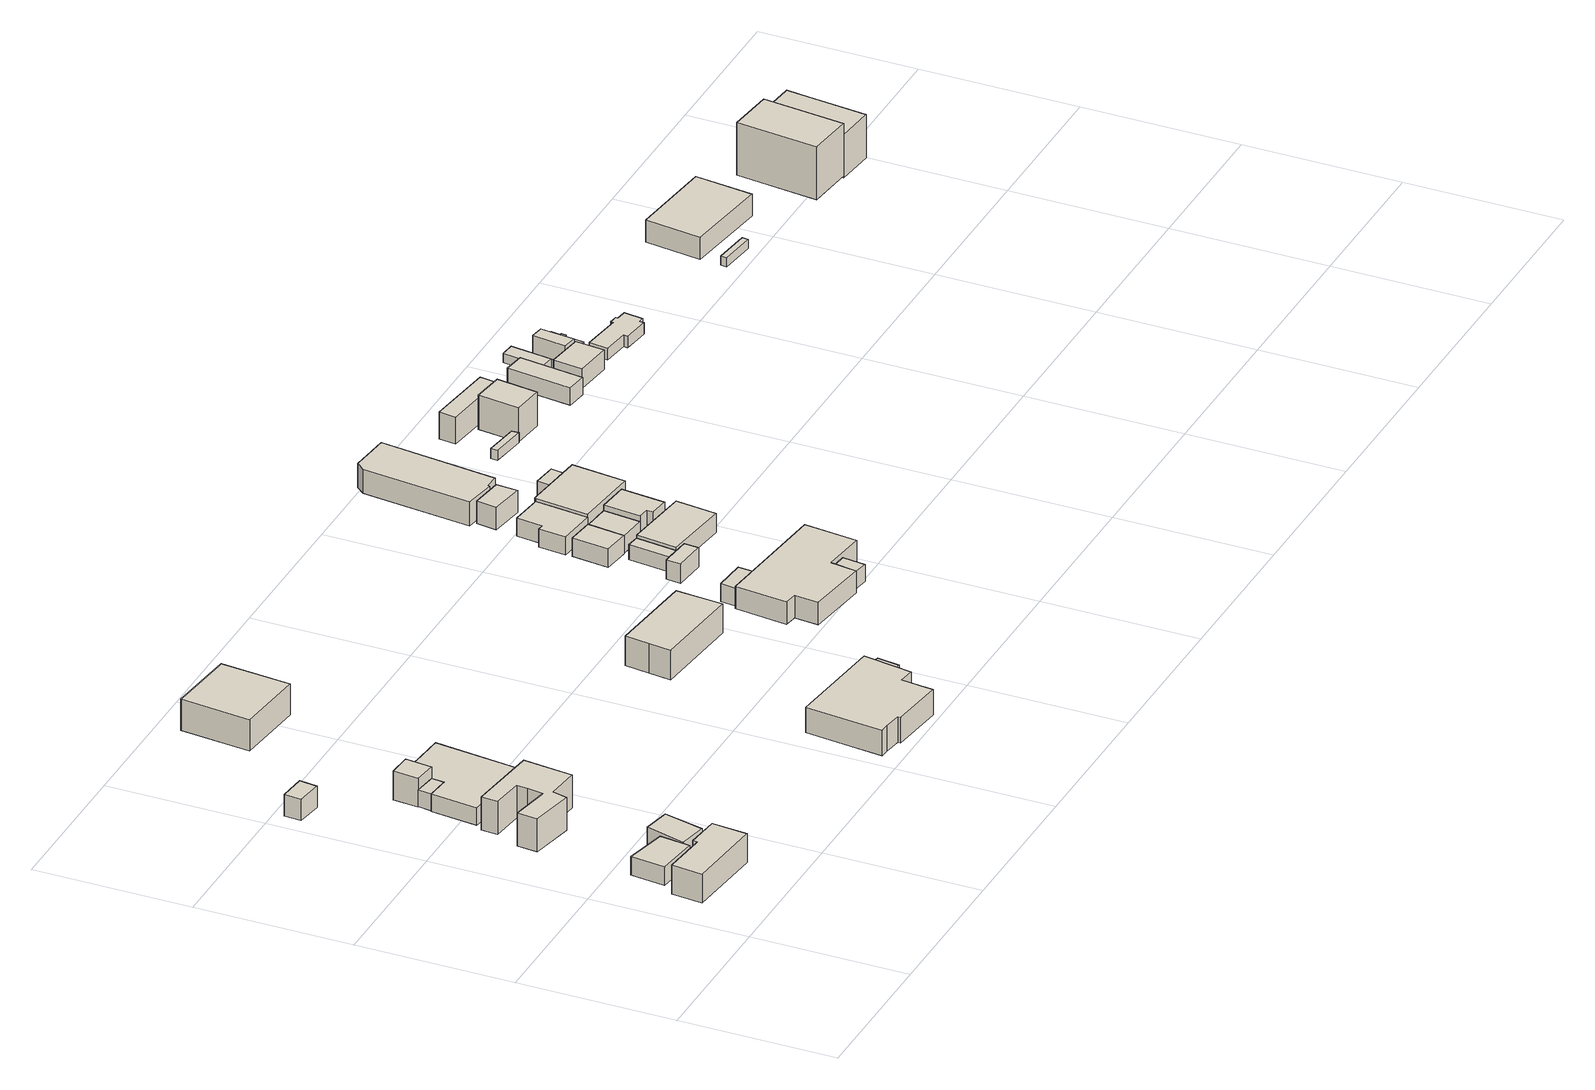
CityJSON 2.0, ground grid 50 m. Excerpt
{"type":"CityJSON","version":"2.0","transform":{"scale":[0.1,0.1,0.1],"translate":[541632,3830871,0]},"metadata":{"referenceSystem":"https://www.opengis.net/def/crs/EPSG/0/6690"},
"CityObjects":{
"building1":{"type":"Building","attributes":{"class":"3001","measuredHeight":6.1,"BuildingDetailAttribute.specifiedBuildingCoverageRate":0.6,"BuildingDetailAttribute.surveyYear":2017,"BuildingTsunamiRiskAttribute.description":"1","BuildingTsunamiRiskAttribute.rank":"1","BuildingTsunamiRiskAttribute.depth":0.01,"BuildingHighTideRiskAttribute.description":"1","BuildingHighTideRiskAttribute.rank":"2","BuildingHighTideRiskAttribute.depth":2.5,"BuildingIDAttribute.prefecture":"27","BuildingIDAttribute.city":"27125"},"geometry":[{"type":"Solid","lod":"1","boundaries":[[[[0,1,2,3]],[[2,4,5,3]],[[1,6,4,2]],[[0,7,6,1]],[[3,5,7,0]],[[4,6,7,5]]]]}]},
"building2":{"type":"Building","attributes":{"計測周辺長":73.69,"1/2500図郭":93,"区名":"住之江区","町丁目名称":"平林北２丁目","街区番号":8,"class":"3001","usage":"441","measuredHeight":9.5,"storeysAboveGround":2,"BuildingDetailAttribute.buildingRoofEdgeArea":268.93,"BuildingDetailAttribute.buildingStructureType":"610","BuildingDetailAttribute.buildingStructureOrgType":"2","BuildingDetailAttribute.detailedUsage":"1520","BuildingDetailAttribute.specifiedBuildingCoverageRate":0.6,"BuildingDetailAttribute.surveyYear":2017,"BuildingTsunamiRiskAttribute.description":"1","BuildingTsunamiRiskAttribute.rank":"1","BuildingTsunamiRiskAttribute.depth":0.02,"BuildingHighTideRiskAttribute.description":"1","BuildingHighTideRiskAttribute.rank":"3","BuildingHighTideRiskAttribute.depth":3.09,"BuildingIDAttribute.prefecture":"27","BuildingIDAttribute.city":"27125"},"geometry":[{"type":"Solid","lod":"1","boundaries":[[[[8,9,10,11,12,13]],[[12,14,15,13]],[[11,16,14,12]],[[10,17,16,11]],[[9,18,17,10]],[[8,19,18,9]],[[13,15,19,8]],[[14,16,17,18,19,15]]]]}]},
"building3":{"type":"Building","attributes":{"計測周辺長":44.28,"1/2500図郭":93,"区名":"住之江区","町丁目名称":"平林北２丁目","街区番号":8,"class":"3001","usage":"441","measuredHeight":8.4,"storeysAboveGround":2,"BuildingDetailAttribute.buildingRoofEdgeArea":118.38,"BuildingDetailAttribute.buildingStructureType":"610","BuildingDetailAttribute.buildingStructureOrgType":"2","BuildingDetailAttribute.detailedUsage":"1520","BuildingDetailAttribute.specifiedBuildingCoverageRate":0.6,"BuildingDetailAttribute.surveyYear":2017,"BuildingHighTideRiskAttribute.description":"1","BuildingHighTideRiskAttribute.rank":"2","BuildingHighTideRiskAttribute.depth":2.88,"BuildingIDAttribute.prefecture":"27","BuildingIDAttribute.city":"27125"},"geometry":[{"type":"Solid","lod":"1","boundaries":[[[[20,21,22,23]],[[22,24,25,23]],[[21,26,24,22]],[[20,27,26,21]],[[23,25,27,20]],[[24,26,27,25]]]]}]},
"building4":{"type":"Building","attributes":{"計測周辺長":28.72,"1/2500図郭":84,"区名":"住之江区","町丁目名称":"平林北２丁目","街区番号":9,"class":"3001","usage":"401","measuredHeight":7,"storeysAboveGround":2,"BuildingDetailAttribute.buildingRoofEdgeArea":49.22,"BuildingDetailAttribute.buildingStructureType":"603","BuildingDetailAttribute.buildingStructureOrgType":"3","BuildingDetailAttribute.detailedUsage":"1310","BuildingDetailAttribute.specifiedBuildingCoverageRate":0.6,"BuildingDetailAttribute.surveyYear":2017,"BuildingTsunamiRiskAttribute.description":"1","BuildingTsunamiRiskAttribute.rank":"1","BuildingTsunamiRiskAttribute.depth":0.08,"BuildingHighTideRiskAttribute.description":"1","BuildingHighTideRiskAttribute.rank":"2","BuildingHighTideRiskAttribute.depth":2.63,"BuildingIDAttribute.prefecture":"27","BuildingIDAttribute.city":"27125"},"geometry":[{"type":"Solid","lod":"1","boundaries":[[[[28,29,30,31]],[[30,32,33,31]],[[29,34,32,30]],[[28,35,34,29]],[[31,33,35,28]],[[32,34,35,33]]]]}]},
"building5":{"type":"Building","attributes":{"計測周辺長":78.93,"1/2500図郭":84,"区名":"住之江区","町丁目名称":"平林北２丁目","街区番号":8,"class":"3001","usage":"431","measuredHeight":11,"storeysAboveGround":1,"BuildingDetailAttribute.buildingRoofEdgeArea":257.55,"BuildingDetailAttribute.buildingStructureType":"610","BuildingDetailAttribute.buildingStructureOrgType":"2","BuildingDetailAttribute.detailedUsage":"1720","BuildingDetailAttribute.specifiedBuildingCoverageRate":0.6,"BuildingDetailAttribute.surveyYear":2017,"BuildingHighTideRiskAttribute.description":"1","BuildingHighTideRiskAttribute.rank":"2","BuildingHighTideRiskAttribute.depth":2.52,"BuildingIDAttribute.prefecture":"27","BuildingIDAttribute.city":"27125"},"geometry":[{"type":"Solid","lod":"1","boundaries":[[[[36,37,38,39,40,41,42,43,44,45,46,47]],[[46,48,49,47]],[[45,50,48,46]],[[44,51,50,45]],[[43,52,51,44]],[[42,53,52,43]],[[41,54,53,42]],[[40,55,54,41]],[[39,56,55,40]],[[38,57,56,39]],[[37,58,57,38]],[[36,59,58,37]],[[47,49,59,36]],[[48,50,51,52,53,54,55,56,57,58,59,49]]]]}]},
"building6":{"type":"Building","attributes":{"計測周辺長":105.15,"1/2500図郭":84,"区名":"住之江区","町丁目名称":"平林北２丁目","街区番号":8,"class":"3001","usage":"441","measuredHeight":5.6,"storeysAboveGround":1,"BuildingDetailAttribute.buildingRoofEdgeArea":623.11,"BuildingDetailAttribute.buildingStructureType":"610","BuildingDetailAttribute.buildingStructureOrgType":"2","BuildingDetailAttribute.detailedUsage":"1520","BuildingDetailAttribute.specifiedBuildingCoverageRate":0.6,"BuildingDetailAttribute.surveyYear":2017,"BuildingHighTideRiskAttribute.description":"1","BuildingHighTideRiskAttribute.rank":"2","BuildingHighTideRiskAttribute.depth":2.55,"BuildingIDAttribute.prefecture":"27","BuildingIDAttribute.city":"27125"},"geometry":[{"type":"Solid","lod":"1","boundaries":[[[[60,61,62,63]],[[62,64,65,63]],[[61,66,64,62]],[[60,67,66,61]],[[63,65,67,60]],[[64,66,67,65]]]]}]},
"building7":{"type":"Building","attributes":{"計測周辺長":31.43,"1/2500図郭":84,"区名":"住之江区","町丁目名称":"平林北２丁目","街区番号":8,"class":"3002","usage":"413","measuredHeight":9.5,"storeysAboveGround":3,"BuildingDetailAttribute.buildingRoofEdgeArea":61.5,"BuildingDetailAttribute.buildingStructureType":"603","BuildingDetailAttribute.buildingStructureOrgType":"3","BuildingDetailAttribute.detailedUsage":"1150","BuildingDetailAttribute.specifiedBuildingCoverageRate":0.6,"BuildingDetailAttribute.surveyYear":2017,"BuildingHighTideRiskAttribute.description":"1","BuildingHighTideRiskAttribute.rank":"2","BuildingHighTideRiskAttribute.depth":2.48,"BuildingIDAttribute.prefecture":"27","BuildingIDAttribute.city":"27125"},"geometry":[{"type":"Solid","lod":"1","boundaries":[[[[68,69,70,71]],[[70,72,73,71]],[[69,74,72,70]],[[68,75,74,69]],[[71,73,75,68]],[[72,74,75,73]]]]}]},
"building8":{"type":"Building","attributes":{"計測周辺長":105.15,"1/2500図郭":84,"区名":"住之江区","町丁目名称":"平林北２丁目","街区番号":8,"class":"3001","usage":"441","measuredHeight":5.8,"storeysAboveGround":1,"BuildingDetailAttribute.buildingRoofEdgeArea":623.11,"BuildingDetailAttribute.buildingStructureType":"610","BuildingDetailAttribute.buildingStructureOrgType":"2","BuildingDetailAttribute.detailedUsage":"1520","BuildingDetailAttribute.specifiedBuildingCoverageRate":0.6,"BuildingDetailAttribute.surveyYear":2017,"BuildingHighTideRiskAttribute.description":"1","BuildingHighTideRiskAttribute.rank":"2","BuildingHighTideRiskAttribute.depth":2.48,"BuildingIDAttribute.prefecture":"27","BuildingIDAttribute.city":"27125"},"geometry":[{"type":"Solid","lod":"1","boundaries":[[[[76,77,78,79,80,81,82]],[[81,83,84,82]],[[80,67,83,81]],[[79,66,67,80]],[[78,64,66,79]],[[77,85,64,78]],[[76,86,85,77]],[[82,84,86,76]],[[83,67,66,64,85,86,84]]]]}]},
"building9":{"type":"Building","attributes":{"計測周辺長":89.84,"1/2500図郭":84,"区名":"住之江区","町丁目名称":"平林北２丁目","街区番号":8,"class":"3001","usage":"431","measuredHeight":10.3,"storeysAboveGround":2,"BuildingDetailAttribute.buildingRoofEdgeArea":504.38,"BuildingDetailAttribute.buildingStructureType":"610","BuildingDetailAttribute.buildingStructureOrgType":"2","BuildingDetailAttribute.detailedUsage":"1720","BuildingDetailAttribute.specifiedBuildingCoverageRate":0.6,"BuildingDetailAttribute.surveyYear":2017,"BuildingTsunamiRiskAttribute.description":"1","BuildingTsunamiRiskAttribute.rank":"1","BuildingTsunamiRiskAttribute.depth":0.19,"BuildingHighTideRiskAttribute.description":"1","BuildingHighTideRiskAttribute.rank":"2","BuildingHighTideRiskAttribute.depth":2.66,"BuildingIDAttribute.prefecture":"27","BuildingIDAttribute.city":"27125"},"geometry":[{"type":"Solid","lod":"1","boundaries":[[[[87,88,89,90]],[[89,91,92,90]],[[88,93,91,89]],[[87,94,93,88]],[[90,92,94,87]],[[91,93,94,92]]]]}]},
"building10":{"type":"Building","attributes":{"計測周辺長":117.55,"1/2500図郭":94,"区名":"住之江区","町丁目名称":"平林北２丁目","街区番号":8,"class":"3001","usage":"441","measuredHeight":8.4,"storeysAboveGround":1,"BuildingDetailAttribute.buildingRoofEdgeArea":793.22,"BuildingDetailAttribute.buildingStructureType":"610","BuildingDetailAttribute.buildingStructureOrgType":"2","BuildingDetailAttribute.detailedUsage":"1520","BuildingDetailAttribute.specifiedBuildingCoverageRate":0.6,"BuildingDetailAttribute.surveyYear":2017,"BuildingTsunamiRiskAttribute.description":"1","BuildingTsunamiRiskAttribute.rank":"1","BuildingTsunamiRiskAttribute.depth":0.42,"BuildingHighTideRiskAttribute.description":"1","BuildingHighTideRiskAttribute.rank":"2","BuildingHighTideRiskAttribute.depth":2.33,"BuildingIDAttribute.prefecture":"27","BuildingIDAttribute.city":"27125"},"geometry":[{"type":"Solid","lod":"1","boundaries":[[[[95,96,97,98,99,100,101,102,103,104,105,106]],[[105,107,108,106]],[[104,109,107,105]],[[103,110,109,104]],[[102,111,110,103]],[[101,112,111,102]],[[100,113,112,101]],[[99,114,113,100]],[[98,115,114,99]],[[97,116,115,98]],[[96,117,116,97]],[[95,118,117,96]],[[106,108,118,95]],[[107,109,110,111,112,113,114,115,116,117,118,108]]]]}]},
"building11":{"type":"Building","attributes":{"計測周辺長":20.82,"1/2500図郭":94,"区名":"住之江区","町丁目名称":"平林北２丁目","街区番号":8,"class":"3003","usage":"441","measuredHeight":6.1,"storeysAboveGround":1,"BuildingDetailAttribute.buildingRoofEdgeArea":22.38,"BuildingDetailAttribute.buildingStructureType":"610","BuildingDetailAttribute.buildingStructureOrgType":"2","BuildingDetailAttribute.detailedUsage":"1520","BuildingDetailAttribute.specifiedBuildingCoverageRate":0.6,"BuildingDetailAttribute.surveyYear":2017,"BuildingHighTideRiskAttribute.description":"1","BuildingHighTideRiskAttribute.rank":"2","BuildingHighTideRiskAttribute.depth":2.47,"BuildingIDAttribute.prefecture":"27","BuildingIDAttribute.city":"27125"},"geometry":[{"type":"Solid","lod":"1","boundaries":[[[[119,120,121,122]],[[121,123,124,122]],[[120,125,123,121]],[[119,126,125,120]],[[122,124,126,119]],[[123,125,126,124]]]]}]},
"building12":{"type":"Building","attributes":{"計測周辺長":88.3,"1/2500図郭":94,"区名":"住之江区","町丁目名称":"平林北２丁目","街区番号":8,"class":"3001","usage":"441","measuredHeight":9.6,"storeysAboveGround":2,"BuildingDetailAttribute.buildingRoofEdgeArea":438.39,"BuildingDetailAttribute.buildingStructureType":"610","BuildingDetailAttribute.buildingStructureOrgType":"2","BuildingDetailAttribute.detailedUsage":"1510","BuildingDetailAttribute.specifiedBuildingCoverageRate":0.6,"BuildingDetailAttribute.surveyYear":2017,"BuildingHighTideRiskAttribute.description":"1","BuildingHighTideRiskAttribute.rank":"2","BuildingHighTideRiskAttribute.depth":2.48,"BuildingIDAttribute.prefecture":"27","BuildingIDAttribute.city":"27125"},"geometry":[{"type":"Solid","lod":"1","boundaries":[[[[127,128,129,130,131,132]],[[131,133,134,132]],[[130,135,133,131]],[[129,136,135,130]],[[128,137,136,129]],[[127,138,137,128]],[[132,134,138,127]],[[133,135,136,137,138,134]]]]}]},
"building13":{"type":"Building","attributes":{"class":"3001","measuredHeight":5.9,"BuildingDetailAttribute.specifiedBuildingCoverageRate":0.6,"BuildingDetailAttribute.surveyYear":2017,"BuildingHighTideRiskAttribute.description":"1","BuildingHighTideRiskAttribute.rank":"2","BuildingHighTideRiskAttribute.depth":2.56,"BuildingIDAttribute.prefecture":"27","BuildingIDAttribute.city":"27125"},"geometry":[{"type":"Solid","lod":"1","boundaries":[[[[139,140,141,142]],[[141,143,144,142]],[[140,145,143,141]],[[139,146,145,140]],[[142,144,146,139]],[[143,145,146,144]]]]}]},
"building14":{"type":"Building","attributes":{"計測周辺長":117.3,"1/2500図郭":94,"区名":"住之江区","町丁目名称":"平林北２丁目","街区番号":7,"class":"3001","usage":"441","measuredHeight":7.4,"storeysAboveGround":2,"BuildingDetailAttribute.buildingRoofEdgeArea":779.38,"BuildingDetailAttribute.buildingStructureType":"610","BuildingDetailAttribute.buildingStructureOrgType":"2","BuildingDetailAttribute.detailedUsage":"1520","BuildingDetailAttribute.specifiedBuildingCoverageRate":0.6,"BuildingDetailAttribute.surveyYear":2017,"BuildingTsunamiRiskAttribute.description":"1","BuildingTsunamiRiskAttribute.rank":"1","BuildingTsunamiRiskAttribute.depth":0.04,"BuildingHighTideRiskAttribute.description":"1","BuildingHighTideRiskAttribute.rank":"2","BuildingHighTideRiskAttribute.depth":2.66,"BuildingIDAttribute.prefecture":"27","BuildingIDAttribute.city":"27125"},"geometry":[{"type":"Solid","lod":"1","boundaries":[[[[147,148,149,150,151,152,153,154]],[[153,155,156,154]],[[152,157,155,153]],[[151,158,157,152]],[[150,159,158,151]],[[149,160,159,150]],[[148,161,160,149]],[[147,162,161,148]],[[154,156,162,147]],[[155,157,158,159,160,161,162,156]]]]}]},
"building15":{"type":"Building","attributes":{"class":"3001","measuredHeight":6.4,"BuildingDetailAttribute.specifiedBuildingCoverageRate":0.6,"BuildingDetailAttribute.surveyYear":2017,"BuildingHighTideRiskAttribute.description":"1","BuildingHighTideRiskAttribute.rank":"2","BuildingHighTideRiskAttribute.depth":2.39,"BuildingIDAttribute.prefecture":"27","BuildingIDAttribute.city":"27125"},"geometry":[{"type":"Solid","lod":"1","boundaries":[[[[163,164,165,166]],[[165,167,168,166]],[[164,169,167,165]],[[163,170,169,164]],[[166,168,170,163]],[[167,169,170,168]]]]}]},
"building16":{"type":"Building","attributes":{"計測周辺長":117.3,"1/2500図郭":94,"区名":"住之江区","町丁目名称":"平林北２丁目","街区番号":7,"class":"3001","usage":"441","measuredHeight":5.7,"storeysAboveGround":2,"BuildingDetailAttribute.buildingRoofEdgeArea":779.38,"BuildingDetailAttribute.buildingStructureType":"610","BuildingDetailAttribute.buildingStructureOrgType":"2","BuildingDetailAttribute.detailedUsage":"1520","BuildingDetailAttribute.specifiedBuildingCoverageRate":0.6,"BuildingDetailAttribute.surveyYear":2017,"BuildingHighTideRiskAttribute.description":"1","BuildingHighTideRiskAttribute.rank":"3","BuildingHighTideRiskAttribute.depth":3.07,"BuildingIDAttribute.prefecture":"27","BuildingIDAttribute.city":"27125"},"geometry":[{"type":"Solid","lod":"1","boundaries":[[[[171,172,173,174]],[[173,175,176,174]],[[172,177,175,173]],[[171,178,177,172]],[[174,176,178,171]],[[175,177,178,176]]]]}]},
"building17":{"type":"Building","attributes":{"計測周辺長":78.13,"1/2500図郭":85,"区名":"住之江区","町丁目名称":"平林北２丁目","街区番号":7,"class":"3003","usage":"431","measuredHeight":5,"storeysAboveGround":1,"BuildingDetailAttribute.buildingRoofEdgeArea":342.34,"BuildingDetailAttribute.buildingStructureType":"610","BuildingDetailAttribute.buildingStructureOrgType":"2","BuildingDetailAttribute.detailedUsage":"1720","BuildingDetailAttribute.specifiedBuildingCoverageRate":0.6,"BuildingDetailAttribute.surveyYear":2017,"BuildingHighTideRiskAttribute.description":"1","BuildingHighTideRiskAttribute.rank":"2","BuildingHighTideRiskAttribute.depth":2.31,"BuildingIDAttribute.prefecture":"27","BuildingIDAttribute.city":"27125"},"geometry":[{"type":"Solid","lod":"1","boundaries":[[[[179,180,181,182]],[[181,183,184,182]],[[180,185,183,181]],[[179,186,185,180]],[[182,184,186,179]],[[183,185,186,184]]]]}]},
"building18":{"type":"Building","attributes":{"class":"3003","measuredHeight":6.1,"BuildingDetailAttribute.specifiedBuildingCoverageRate":0.6,"BuildingDetailAttribute.surveyYear":2017,"BuildingHighTideRiskAttribute.description":"1","BuildingHighTideRiskAttribute.rank":"2","BuildingHighTideRiskAttribute.depth":2.4,"BuildingIDAttribute.prefecture":"27","BuildingIDAttribute.city":"27125"},"geometry":[{"type":"Solid","lod":"1","boundaries":[[[[187,188,189,190]],[[189,191,192,190]],[[188,193,191,189]],[[187,194,193,188]],[[190,192,194,187]],[[191,193,194,192]]]]}]},
"building19":{"type":"Building","attributes":{"計測周辺長":102.16,"1/2500図郭":85,"区名":"住之江区","町丁目名称":"平林北２丁目","街区番号":7,"class":"3003","usage":"441","measuredHeight":6,"storeysAboveGround":1,"BuildingDetailAttribute.buildingRoofEdgeArea":564.91,"BuildingDetailAttribute.buildingStructureType":"610","BuildingDetailAttribute.buildingStructureOrgType":"2","BuildingDetailAttribute.detailedUsage":"1520","BuildingDetailAttribute.specifiedBuildingCoverageRate":0.6,"BuildingDetailAttribute.surveyYear":2017,"BuildingHighTideRiskAttribute.description":"1","BuildingHighTideRiskAttribute.rank":"2","BuildingHighTideRiskAttribute.depth":2.54,"BuildingIDAttribute.prefecture":"27","BuildingIDAttribute.city":"27125"},"geometry":[{"type":"Solid","lod":"1","boundaries":[[[[195,196,197,198,199,200,201]],[[200,202,203,201]],[[199,204,202,200]],[[198,205,204,199]],[[197,206,205,198]],[[196,207,206,197]],[[195,208,207,196]],[[201,203,208,195]],[[202,204,205,206,207,208,203]]]]}]},
"building20":{"type":"Building","attributes":{"class":"3003","measuredHeight":5.7,"BuildingDetailAttribute.specifiedBuildingCoverageRate":0.6,"BuildingDetailAttribute.surveyYear":2017,"BuildingHighTideRiskAttribute.description":"1","BuildingHighTideRiskAttribute.rank":"2","BuildingHighTideRiskAttribute.depth":2.16,"BuildingIDAttribute.prefecture":"27","BuildingIDAttribute.city":"27125"},"geometry":[{"type":"Solid","lod":"1","boundaries":[[[[209,210,211,212]],[[211,213,214,212]],[[210,215,213,211]],[[209,216,215,210]],[[212,214,216,209]],[[213,215,216,214]]]]}]},
"building21":{"type":"Building","attributes":{"計測周辺長":78.13,"1/2500図郭":85,"区名":"住之江区","町丁目名称":"平林北２丁目","街区番号":7,"class":"3001","usage":"431","measuredHeight":6.4,"storeysAboveGround":1,"BuildingDetailAttribute.buildingRoofEdgeArea":342.34,"BuildingDetailAttribute.buildingStructureType":"610","BuildingDetailAttribute.buildingStructureOrgType":"2","BuildingDetailAttribute.detailedUsage":"1720","BuildingDetailAttribute.specifiedBuildingCoverageRate":0.6,"BuildingDetailAttribute.surveyYear":2017,"BuildingHighTideRiskAttribute.description":"1","BuildingHighTideRiskAttribute.rank":"2","BuildingHighTideRiskAttribute.depth":2.16,"BuildingIDAttribute.prefecture":"27","BuildingIDAttribute.city":"27125"},"geometry":[{"type":"Solid","lod":"1","boundaries":[[[[217,218,219,220]],[[219,221,222,220]],[[218,223,221,219]],[[217,224,223,218]],[[220,222,224,217]],[[221,223,224,222]]]]}]},
"building22":{"type":"Building","attributes":{"計測周辺長":35.09,"1/2500図郭":85,"区名":"住之江区","町丁目名称":"平林北２丁目","街区番号":7,"class":"3001","usage":"401","measuredHeight":7.4,"storeysAboveGround":2,"BuildingDetailAttribute.buildingRoofEdgeArea":72.44,"BuildingDetailAttribute.buildingStructureType":"603","BuildingDetailAttribute.buildingStructureOrgType":"3","BuildingDetailAttribute.detailedUsage":"1310","BuildingDetailAttribute.specifiedBuildingCoverageRate":0.6,"BuildingDetailAttribute.surveyYear":2017,"BuildingHighTideRiskAttribute.description":"1","BuildingHighTideRiskAttribute.rank":"2","BuildingHighTideRiskAttribute.depth":2.6,"BuildingIDAttribute.prefecture":"27","BuildingIDAttribute.city":"27125"},"geometry":[{"type":"Solid","lod":"1","boundaries":[[[[225,226,227,228]],[[227,229,230,228]],[[226,231,229,227]],[[225,232,231,226]],[[228,230,232,225]],[[229,231,232,230]]]]}]},
"building23":{"type":"Building","attributes":{"class":"3001","measuredHeight":8,"BuildingDetailAttribute.specifiedBuildingCoverageRate":0.6,"BuildingDetailAttribute.surveyYear":2017,"BuildingHighTideRiskAttribute.description":"1","BuildingHighTideRiskAttribute.rank":"2","BuildingHighTideRiskAttribute.depth":2.54,"BuildingIDAttribute.prefecture":"27","BuildingIDAttribute.city":"27125"},"geometry":[{"type":"Solid","lod":"1","boundaries":[[[[233,234,235,236,237,238]],[[237,239,240,238]],[[236,241,239,237]],[[235,242,241,236]],[[234,243,242,235]],[[233,244,243,234]],[[238,240,244,233]],[[239,241,242,243,244,240]]]]}]},
"building24":{"type":"Building","attributes":{"計測周辺長":102.16,"1/2500図郭":85,"区名":"住之江区","町丁目名称":"平林北２丁目","街区番号":7,"class":"3001","usage":"441","measuredHeight":8.9,"storeysAboveGround":1,"BuildingDetailAttribute.buildingRoofEdgeArea":564.91,"BuildingDetailAttribute.buildingStructureType":"610","BuildingDetailAttribute.buildingStructureOrgType":"2","BuildingDetailAttribute.detailedUsage":"1520","BuildingDetailAttribute.specifiedBuildingCoverageRate":0.6,"BuildingDetailAttribute.surveyYear":2017,"BuildingHighTideRiskAttribute.description":"1","BuildingHighTideRiskAttribute.rank":"2","BuildingHighTideRiskAttribute.depth":2.77,"BuildingIDAttribute.prefecture":"27","BuildingIDAttribute.city":"27125"},"geometry":[{"type":"Solid","lod":"1","boundaries":[[[[245,246,247,248,249]],[[248,250,251,249]],[[247,252,250,248]],[[246,253,252,247]],[[245,254,253,246]],[[249,251,254,245]],[[250,252,253,254,251]]]]}]},
"building25":{"type":"Building","attributes":{"計測周辺長":105.26,"1/2500図郭":85,"区名":"住之江区","町丁目名称":"平林北２丁目","街区番号":7,"class":"3001","usage":"441","measuredHeight":7.9,"storeysAboveGround":2,"BuildingDetailAttribute.buildingRoofEdgeArea":573.98,"BuildingDetailAttribute.buildingStructureType":"610","BuildingDetailAttribute.buildingStructureOrgType":"2","BuildingDetailAttribute.detailedUsage":"1424","BuildingDetailAttribute.specifiedBuildingCoverageRate":0.6,"BuildingDetailAttribute.surveyYear":2017,"BuildingTsunamiRiskAttribute.description":"1","BuildingTsunamiRiskAttribute.rank":"1","BuildingTsunamiRiskAttribute.depth":0.18,"BuildingHighTideRiskAttribute.description":"1","BuildingHighTideRiskAttribute.rank":"2","BuildingHighTideRiskAttribute.depth":2.63,"BuildingIDAttribute.prefecture":"27","BuildingIDAttribute.city":"27125"},"geometry":[{"type":"Solid","lod":"1","boundaries":[[[[255,256,257,258,259,260,261]],[[260,262,263,261]],[[259,264,262,260]],[[258,265,264,259]],[[257,266,265,258]],[[256,267,266,257]],[[255,268,267,256]],[[261,263,268,255]],[[262,264,265,266,267,268,263]]]]}]},
"building26":{"type":"Building","attributes":{"計測周辺長":26.49,"1/2500図郭":85,"区名":"住之江区","町丁目名称":"平林北２丁目","街区番号":7,"class":"3001","usage":"431","measuredHeight":5.6,"storeysAboveGround":1,"BuildingDetailAttribute.buildingRoofEdgeArea":42.75,"BuildingDetailAttribute.buildingStructureType":"610","BuildingDetailAttribute.buildingStructureOrgType":"2","BuildingDetailAttribute.detailedUsage":"1740","BuildingDetailAttribute.specifiedBuildingCoverageRate":0.6,"BuildingDetailAttribute.surveyYear":2017,"BuildingHighTideRiskAttribute.description":"1","BuildingHighTideRiskAttribute.rank":"2","BuildingHighTideRiskAttribute.depth":2.46,"BuildingIDAttribute.prefecture":"27","BuildingIDAttribute.city":"27125"},"geometry":[{"type":"Solid","lod":"1","boundaries":[[[[269,270,271,272]],[[271,273,274,272]],[[270,275,273,271]],[[269,276,275,270]],[[272,274,276,269]],[[273,275,276,274]]]]}]},
"building27":{"type":"Building","attributes":{"計測周辺長":27.21,"1/2500図郭":85,"区名":"住之江区","町丁目名称":"平林北２丁目","街区番号":7,"class":"3003","usage":"441","measuredHeight":3.3,"storeysAboveGround":1,"BuildingDetailAttribute.buildingRoofEdgeArea":25.49,"BuildingDetailAttribute.buildingStructureType":"601","BuildingDetailAttribute.buildingStructureOrgType":"1","BuildingDetailAttribute.detailedUsage":"1520","BuildingDetailAttribute.specifiedBuildingCoverageRate":0.6,"BuildingDetailAttribute.surveyYear":2017,"BuildingHighTideRiskAttribute.description":"1","BuildingHighTideRiskAttribute.rank":"2","BuildingHighTideRiskAttribute.depth":2.87,"BuildingIDAttribute.prefecture":"27","BuildingIDAttribute.city":"27125"},"geometry":[{"type":"Solid","lod":"1","boundaries":[[[[277,278,279,280]],[[279,281,282,280]],[[278,283,281,279]],[[277,284,283,278]],[[280,282,284,277]],[[281,283,284,282]]]]}]},
"building28":{"type":"Building","attributes":{"計測周辺長":55.82,"1/2500図郭":85,"区名":"住之江区","町丁目名称":"平林北２丁目","街区番号":7,"class":"3003","usage":"441","measuredHeight":8.9,"storeysAboveGround":1,"BuildingDetailAttribute.buildingRoofEdgeArea":124.89,"BuildingDetailAttribute.buildingStructureType":"610","BuildingDetailAttribute.buildingStructureOrgType":"2","BuildingDetailAttribute.detailedUsage":"1520","BuildingDetailAttribute.specifiedBuildingCoverageRate":0.6,"BuildingDetailAttribute.surveyYear":2017,"BuildingHighTideRiskAttribute.description":"1","BuildingHighTideRiskAttribute.rank":"2","BuildingHighTideRiskAttribute.depth":2.71,"BuildingIDAttribute.prefecture":"27","BuildingIDAttribute.city":"27125"},"geometry":[{"type":"Solid","lod":"1","boundaries":[[[[285,286,287,288]],[[287,289,290,288]],[[286,291,289,287]],[[285,292,291,286]],[[288,290,292,285]],[[289,291,292,290]]]]}]},
"building29":{"type":"Building","attributes":{"計測周辺長":47.09,"1/2500図郭":85,"区名":"住之江区","町丁目名称":"平林北２丁目","街区番号":7,"class":"3001","usage":"441","measuredHeight":11.2,"storeysAboveGround":1,"BuildingDetailAttribute.buildingRoofEdgeArea":136.08,"BuildingDetailAttribute.buildingStructureType":"610","BuildingDetailAttribute.buildingStructureOrgType":"2","BuildingDetailAttribute.detailedUsage":"1520","BuildingDetailAttribute.specifiedBuildingCoverageRate":0.6,"BuildingDetailAttribute.surveyYear":2017,"BuildingHighTideRiskAttribute.description":"1","BuildingHighTideRiskAttribute.rank":"2","BuildingHighTideRiskAttribute.depth":2.54,"BuildingIDAttribute.prefecture":"27","BuildingIDAttribute.city":"27125"},"geometry":[{"type":"Solid","lod":"1","boundaries":[[[[293,294,295,296]],[[295,297,298,296]],[[294,299,297,295]],[[293,300,299,294]],[[296,298,300,293]],[[297,299,300,298]]]]}]},
"building30":{"type":"Building","attributes":{"計測周辺長":56.22,"1/2500図郭":85,"区名":"住之江区","町丁目名称":"平林北２丁目","街区番号":7,"class":"3001","usage":"431","measuredHeight":5.9,"storeysAboveGround":1,"BuildingDetailAttribute.buildingRoofEdgeArea":153.41,"BuildingDetailAttribute.buildingStructureType":"610","BuildingDetailAttribute.buildingStructureOrgType":"2","BuildingDetailAttribute.detailedUsage":"1720","BuildingDetailAttribute.specifiedBuildingCoverageRate":0.6,"BuildingDetailAttribute.surveyYear":2017,"BuildingTsunamiRiskAttribute.description":"1","BuildingTsunamiRiskAttribute.rank":"3","BuildingTsunamiRiskAttribute.depth":3.69,"BuildingHighTideRiskAttribute.description":"1","BuildingHighTideRiskAttribute.rank":"2","BuildingHighTideRiskAttribute.depth":2.45,"BuildingIDAttribute.prefecture":"27","BuildingIDAttribute.city":"27125"},"geometry":[{"type":"Solid","lod":"1","boundaries":[[[[301,302,303,304]],[[303,305,306,304]],[[302,307,305,303]],[[301,308,307,302]],[[304,306,308,301]],[[305,307,308,306]]]]}]},
"building31":{"type":"Building","attributes":{"計測周辺長":42.86,"1/2500図郭":85,"区名":"住之江区","町丁目名称":"平林北２丁目","街区番号":7,"class":"3001","usage":"441","measuredHeight":6.4,"storeysAboveGround":1,"BuildingDetailAttribute.buildingRoofEdgeArea":113.16,"BuildingDetailAttribute.buildingStructureType":"610","BuildingDetailAttribute.buildingStructureOrgType":"2","BuildingDetailAttribute.detailedUsage":"1424","BuildingDetailAttribute.specifiedBuildingCoverageRate":0.6,"BuildingDetailAttribute.surveyYear":2017,"BuildingTsunamiRiskAttribute.description":"1","BuildingTsunamiRiskAttribute.rank":"3","BuildingTsunamiRiskAttribute.depth":3.69,"BuildingHighTideRiskAttribute.description":"1","BuildingHighTideRiskAttribute.rank":"2","BuildingHighTideRiskAttribute.depth":2.5,"BuildingIDAttribute.prefecture":"27","BuildingIDAttribute.city":"27125"},"geometry":[{"type":"Solid","lod":"1","boundaries":[[[[309,310,311,312]],[[311,313,314,312]],[[310,315,313,311]],[[309,316,315,310]],[[312,314,316,309]],[[313,315,316,314]]]]}]},
"building32":{"type":"Building","attributes":{"計測周辺長":35.44,"1/2500図郭":85,"区名":"住之江区","町丁目名称":"平林北２丁目","街区番号":7,"class":"3003","usage":"431","measuredHeight":3.1,"storeysAboveGround":1,"BuildingDetailAttribute.buildingRoofEdgeArea":59.92,"BuildingDetailAttribute.buildingStructureType":"610","BuildingDetailAttribute.buildingStructureOrgType":"2","BuildingDetailAttribute.detailedUsage":"1740","BuildingDetailAttribute.specifiedBuildingCoverageRate":0.6,"BuildingDetailAttribute.surveyYear":2017,"BuildingHighTideRiskAttribute.description":"1","BuildingHighTideRiskAttribute.rank":"2","BuildingHighTideRiskAttribute.depth":2.45,"BuildingIDAttribute.prefecture":"27","BuildingIDAttribute.city":"27125"},"geometry":[{"type":"Solid","lod":"1","boundaries":[[[[317,318,319,320]],[[319,321,322,320]],[[318,323,321,319]],[[317,324,323,318]],[[320,322,324,317]],[[321,323,324,322]]]]}]},
"building33":{"type":"Building","attributes":{"計測周辺長":30.55,"1/2500図郭":85,"区名":"住之江区","町丁目名称":"平林北２丁目","街区番号":7,"class":"3001","usage":"401","measuredHeight":5.9,"storeysAboveGround":2,"BuildingDetailAttribute.buildingRoofEdgeArea":48.06,"BuildingDetailAttribute.buildingStructureType":"603","BuildingDetailAttribute.buildingStructureOrgType":"3","BuildingDetailAttribute.detailedUsage":"1310","BuildingDetailAttribute.specifiedBuildingCoverageRate":0.6,"BuildingDetailAttribute.surveyYear":2017,"BuildingHighTideRiskAttribute.description":"1","BuildingHighTideRiskAttribute.rank":"2","BuildingHighTideRiskAttribute.depth":2.43,"BuildingIDAttribute.prefecture":"27","BuildingIDAttribute.city":"27125"},"geometry":[{"type":"Solid","lod":"1","boundaries":[[[[325,326,327,328]],[[327,329,330,328]],[[326,331,329,327]],[[325,332,331,326]],[[328,330,332,325]],[[329,331,332,330]]]]}]},
"building34":{"type":"Building","attributes":{"class":"3001","BuildingDetailAttribute.specifiedBuildingCoverageRate":0.6,"BuildingDetailAttribute.surveyYear":2017,"BuildingHighTideRiskAttribute.description":"1","BuildingHighTideRiskAttribute.rank":"2","BuildingHighTideRiskAttribute.depth":2.32,"BuildingIDAttribute.prefecture":"27","BuildingIDAttribute.city":"27125"},"geometry":[{"type":"Solid","lod":"1","boundaries":[[[[333,334,335,336,337,338,339,340]],[[339,341,342,340]],[[338,343,341,339]],[[337,344,343,338]],[[336,345,344,337]],[[335,346,345,336]],[[334,347,346,335]],[[333,348,347,334]],[[340,342,348,333]],[[341,343,344,345,346,347,348,342]]]]}]},
"building35":{"type":"Building","attributes":{"class":"3001","measuredHeight":3.8,"BuildingDetailAttribute.specifiedBuildingCoverageRate":0.6,"BuildingDetailAttribute.surveyYear":2017,"BuildingHighTideRiskAttribute.description":"1","BuildingHighTideRiskAttribute.rank":"3","BuildingHighTideRiskAttribute.depth":3.41,"BuildingIDAttribute.prefecture":"27","BuildingIDAttribute.city":"27125"},"geometry":[{"type":"Solid","lod":"1","boundaries":[[[[349,350,351,352,353,354,355,356,357,358,359,360]],[[359,361,362,360]],[[358,363,361,359]],[[357,364,363,358]],[[356,365,364,357]],[[355,366,365,356]],[[354,367,366,355]],[[353,368,367,354]],[[352,369,368,353]],[[351,370,369,352]],[[350,371,370,351]],[[349,372,371,350]],[[360,362,372,349]],[[361,363,364,365,366,367,368,369,370,371,372,362]]]]}]},
"building36":{"type":"Building","attributes":{"class":"3001","measuredHeight":3.1,"BuildingDetailAttribute.specifiedBuildingCoverageRate":0.6,"BuildingDetailAttribute.surveyYear":2017,"BuildingTsunamiRiskAttribute.description":"1","BuildingTsunamiRiskAttribute.rank":"3","BuildingTsunamiRiskAttribute.depth":3.75,"BuildingHighTideRiskAttribute.description":"1","BuildingHighTideRiskAttribute.rank":"3","BuildingHighTideRiskAttribute.depth":3.03,"BuildingIDAttribute.prefecture":"27","BuildingIDAttribute.city":"27125"},"geometry":[{"type":"Solid","lod":"1","boundaries":[[[[373,374,375,376]],[[375,377,378,376]],[[374,379,377,375]],[[373,380,379,374]],[[376,378,380,373]],[[377,379,380,378]]]]}]},
"building37":{"type":"Building","attributes":{"計測周辺長":92.35,"1/2500図郭":85,"区名":"住之江区","町丁目名称":"平林北２丁目","街区番号":7,"class":"3001","usage":"402","measuredHeight":7.3,"storeysAboveGround":2,"BuildingDetailAttribute.buildingRoofEdgeArea":511.25,"BuildingDetailAttribute.buildingStructureType":"603","BuildingDetailAttribute.buildingStructureOrgType":"3","BuildingDetailAttribute.detailedUsage":"1240","BuildingDetailAttribute.specifiedBuildingCoverageRate":0.6,"BuildingDetailAttribute.surveyYear":2017,"BuildingTsunamiRiskAttribute.description":"1","BuildingTsunamiRiskAttribute.rank":"1","BuildingTsunamiRiskAttribute.depth":0.01,"BuildingHighTideRiskAttribute.description":"1","BuildingHighTideRiskAttribute.rank":"3","BuildingHighTideRiskAttribute.depth":3.04,"BuildingIDAttribute.prefecture":"27","BuildingIDAttribute.city":"27125"},"geometry":[{"type":"Solid","lod":"1","boundaries":[[[[381,382,383,384]],[[383,385,386,384]],[[382,387,385,383]],[[381,388,387,382]],[[384,386,388,381]],[[385,387,388,386]]]]}]},
"building38":{"type":"Building","attributes":{"計測周辺長":109.55,"1/2500図郭":85,"区名":"住之江区","町丁目名称":"平林北２丁目","街区番号":7,"class":"3001","usage":"401","measuredHeight":17.4,"storeysAboveGround":2,"BuildingDetailAttribute.buildingRoofEdgeArea":750.81,"BuildingDetailAttribute.buildingStructureType":"610","BuildingDetailAttribute.buildingStructureOrgType":"2","BuildingDetailAttribute.detailedUsage":"1310","BuildingDetailAttribute.specifiedBuildingCoverageRate":0.6,"BuildingDetailAttribute.surveyYear":2017,"BuildingTsunamiRiskAttribute.description":"1","BuildingTsunamiRiskAttribute.rank":"1","BuildingTsunamiRiskAttribute.depth":0.05,"BuildingHighTideRiskAttribute.description":"1","BuildingHighTideRiskAttribute.rank":"3","BuildingHighTideRiskAttribute.depth":3.32,"BuildingIDAttribute.prefecture":"27","BuildingIDAttribute.city":"27125"},"geometry":[{"type":"Solid","lod":"1","boundaries":[[[[389,390,391,392]],[[391,393,394,392]],[[390,395,393,391]],[[389,396,395,390]],[[392,394,396,389]],[[393,395,396,394]]]]}]},
"building39":{"type":"Building","attributes":{"計測周辺長":109.55,"1/2500図郭":85,"区名":"住之江区","町丁目名称":"平林北２丁目","街区番号":7,"class":"3001","usage":"401","measuredHeight":14.3,"storeysAboveGround":2,"BuildingDetailAttribute.buildingRoofEdgeArea":750.81,"BuildingDetailAttribute.buildingStructureType":"610","BuildingDetailAttribute.buildingStructureOrgType":"2","BuildingDetailAttribute.detailedUsage":"1310","BuildingDetailAttribute.specifiedBuildingCoverageRate":0.6,"BuildingDetailAttribute.surveyYear":2017,"BuildingTsunamiRiskAttribute.description":"1","BuildingTsunamiRiskAttribute.rank":"2","BuildingTsunamiRiskAttribute.depth":2.98,"BuildingHighTideRiskAttribute.description":"1","BuildingHighTideRiskAttribute.rank":"2","BuildingHighTideRiskAttribute.depth":2.46,"BuildingIDAttribute.prefecture":"27","BuildingIDAttribute.city":"27125"},"geometry":[{"type":"Solid","lod":"1","boundaries":[[[[397,398,399,400,401]],[[400,402,403,401]],[[399,404,402,400]],[[398,405,404,399]],[[397,406,405,398]],[[401,403,406,397]],[[402,404,405,406,403]]]]}]}
},
"vertices":[
[117,314,28],[130,425,28],[265,395,28],[254,298,28],[265,395,89],[254,298,89],[130,425,89],[117,314,89],
[102,192,9],[112,291,9],[257,276,9],[258,291,9],[367,280,9],[356,166,9],[367,280,104],[356,166,104],[258,291,104],[257,276,104],[112,291,104],[102,192,104],
[258,321,7],[292,447,7],[379,430,7],[348,302,7],[379,430,91],[348,302,91],[292,447,91],[258,321,91],
[5,1391,36],[9,1446,36],[97,1437,36],[90,1379,36],[97,1437,106],[90,1379,106],[9,1446,106],[5,1391,106],
[302,856,13],[198,869,13],[203,922,13],[435,894,13],[427,821,13],[418,736,13],[312,748,13],[300,701,13],[159,728,13],[165,793,13],[291,770,13],[298,820,13],[291,770,122],[298,820,122],[165,793,122],[159,728,122],[300,701,122],[312,748,122],[418,736,122],[427,821,122],[435,894,122],[203,922,122],[198,869,122],[302,856,122],
[283,1111,36],[278,1071,36],[205,1078,36],[210,1121,36],[205,1078,92],[210,1121,92],[278,1071,92],[283,1111,92],
[283,1111,35],[210,1121,35],[217,1201,35],[292,1196,35],[217,1201,130],[292,1196,130],[210,1121,130],[283,1111,130],
[432,900,34],[189,929,34],[205,1078,34],[278,1071,34],[283,1111,34],[292,1196,34],[464,1181,34],[292,1196,92],[464,1181,92],[189,929,92],[432,900,92],
[294,1681,34],[317,1904,34],[540,1879,34],[520,1656,34],[540,1879,137],[520,1656,137],[317,1904,137],[294,1681,137],
[1290,107,26],[1281,32,26],[1281,31,26],[1278,4,26],[1101,25,26],[1101,35,26],[1043,42,26],[1016,44,26],[1042,294,26],[1365,258,26],[1361,232,26],[1340,100,26],[1361,232,110],[1340,100,110],[1365,258,110],[1042,294,110],[1016,44,110],[1043,42,110],[1101,35,110],[1101,25,110],[1278,4,110],[1281,31,110],[1281,32,110],[1290,107,110],
[1379,155,37],[1349,157,37],[1361,232,37],[1389,227,37],[1361,232,97],[1389,227,97],[1349,157,97],[1379,155,97],
[1431,725,32],[1138,755,32],[1147,828,32],[1157,905,32],[1442,875,32],[1439,831,32],[1442,875,129],[1439,831,129],[1157,905,129],[1147,828,129],[1138,755,129],[1431,725,129],
[1577,751,34],[1582,800,34],[1685,792,34],[1681,742,34],[1685,792,93],[1681,742,93],[1582,800,93],[1577,751,93],
[1586,499,30],[1593,576,30],[1551,582,30],[1570,749,30],[1957,708,30],[1939,539,30],[1798,555,30],[1787,472,30],[1798,555,104],[1787,472,104],[1939,539,104],[1957,708,104],[1570,749,104],[1551,582,104],[1593,576,104],[1586,499,104],
[1622,942,36],[1627,989,36],[1729,979,36],[1725,932,36],[1729,979,100],[1725,932,100],[1627,989,100],[1622,942,100],
[1792,483,32],[1801,552,32],[1860,546,32],[1851,473,32],[1860,546,89],[1851,473,89],[1801,552,89],[1792,483,89],
[1664,997,37],[1679,1128,37],[1720,1123,37],[1704,992,37],[1720,1123,87],[1704,992,87],[1679,1128,87],[1664,997,87],
[1705,1155,35],[1619,1165,35],[1633,1283,35],[1719,1273,35],[1633,1283,96],[1719,1273,96],[1619,1165,96],[1705,1155,96],
[1775,1460,34],[1766,1379,34],[1756,1290,34],[1632,1303,34],[1641,1391,34],[1661,1389,34],[1670,1472,34],[1661,1389,94],[1670,1472,94],[1641,1391,94],[1632,1303,94],[1756,1290,94],[1766,1379,94],[1775,1460,94],
[1795,1146,37],[1705,1155,37],[1719,1273,37],[1808,1264,37],[1719,1273,94],[1808,1264,94],[1705,1155,94],[1795,1146,94],
[1720,1123,33],[1935,1097,33],[1920,966,33],[1704,992,33],[1920,966,97],[1704,992,97],[1935,1097,97],[1720,1123,97],
[1676,1538,35],[1685,1603,35],[1790,1589,35],[1786,1521,35],[1790,1589,109],[1786,1521,109],[1685,1603,109],[1676,1538,109],
[1908,1254,32],[1893,1114,32],[1830,1121,32],[1832,1142,32],[1795,1146,32],[1808,1264,32],[1795,1146,112],[1808,1264,112],[1832,1142,112],[1830,1121,112],[1893,1114,112],[1908,1254,112],
[1965,1268,15],[1756,1290,15],[1775,1460,15],[1776,1464,15],[1984,1441,15],[1776,1464,104],[1984,1441,104],[1775,1460,104],[1756,1290,104],[1965,1268,104],
[1670,1617,31],[1709,1965,31],[1731,1993,31],[1864,1979,31],[1819,1605,31],[1775,1608,31],[1772,1601,31],[1775,1608,110],[1772,1601,110],[1819,1605,110],[1864,1979,110],[1731,1993,110],[1709,1965,110],[1670,1617,110],
[1891,1456,23],[1899,1511,23],[1975,1502,23],[1967,1446,23],[1975,1502,80],[1967,1446,80],[1899,1511,80],[1891,1456,80],
[2040,1698,23],[2041,1720,23],[2153,1705,23],[2153,1682,23],[2153,1705,56],[2153,1682,56],[2041,1720,56],[2040,1698,56],
[2278,1807,33],[2057,1835,33],[2064,1890,33],[2285,1862,33],[2064,1890,122],[2285,1862,122],[2057,1835,122],[2278,1807,122],
[2158,1685,21],[2175,1818,21],[2276,1805,21],[2259,1673,21],[2276,1805,134],[2259,1673,134],[2175,1818,134],[2158,1685,134],
[2407,1637,17],[2431,1843,17],[2499,1834,17],[2473,1629,17],[2499,1834,75],[2473,1629,75],[2431,1843,75],[2407,1637,75],
[2492,1638,25],[2503,1733,25],[2621,1717,25],[2612,1624,25],[2621,1717,90],[2612,1624,90],[2503,1733,90],[2492,1638,90],
[2500,1765,33],[2516,1895,33],[2561,1890,33],[2545,1759,33],[2561,1890,64],[2545,1759,64],[2516,1895,64],[2500,1765,64],
[2581,1731,35],[2595,1839,35],[2637,1832,35],[2626,1724,35],[2637,1832,94],[2626,1724,94],[2595,1839,94],[2581,1731,94],
[2627,1716,35],[2641,1824,35],[2679,1819,35],[2675,1789,35],[2681,1789,35],[2679,1773,35],[2673,1774,35],[2665,1712,35],[2673,1774,65],[2665,1712,65],[2679,1773,65],[2681,1789,65],[2675,1789,65],[2679,1819,65],[2641,1824,65],[2627,1716,65],
[2740,1610,29],[2742,1623,29],[2657,1634,29],[2665,1695,29],[2793,1678,29],[2795,1686,29],[2821,1683,29],[2820,1676,29],[2854,1671,29],[2846,1610,29],[2829,1612,29],[2827,1598,29],[2829,1612,67],[2827,1598,67],[2846,1610,67],[2854,1671,67],[2820,1676,67],[2821,1683,67],[2795,1686,67],[2793,1678,67],[2665,1695,67],[2657,1634,67],[2742,1623,67],[2740,1610,67],
[3258,1535,28],[3260,1555,28],[3377,1541,28],[3375,1521,28],[3377,1541,58],[3375,1521,58],[3260,1555,58],[3258,1535,58],
[3259,1618,31],[3283,1798,31],[3558,1766,31],[3535,1581,31],[3558,1766,104],[3535,1581,104],[3283,1798,104],[3259,1618,104],
[3875,1451,8],[3726,1467,8],[3755,1728,8],[3904,1711,8],[3755,1728,182],[3904,1711,182],[3726,1467,182],[3875,1451,182],
[4031,1697,1],[4023,1625,1],[4002,1437,1],[3875,1451,1],[3904,1711,1],[3875,1451,144],[3904,1711,144],[4002,1437,144],[4023,1625,144],[4031,1697,144]
]}
